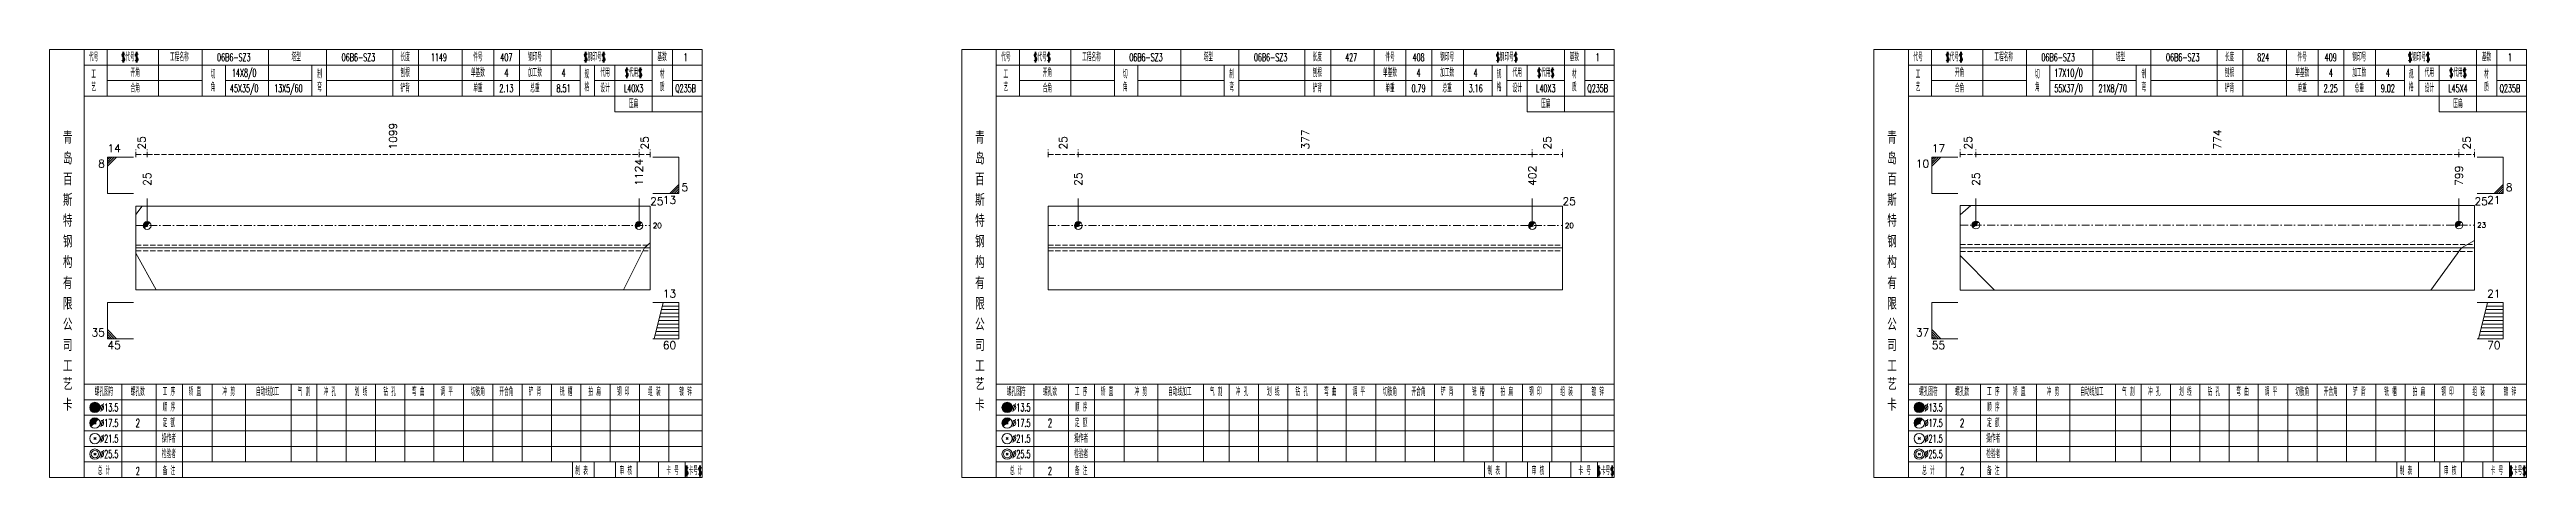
# Model space of a CAD drawing. Extents: x -533 to 8774, y 0 to 7979.
# Drawn here: x 4217 to 5171, y 5464 to 5629 of the extents above; entities that cross this region are included whole.
import ezdxf
from ezdxf.enums import TextEntityAlignment as Align

# ---------------------------------------------------------------- set-up
doc = ezdxf.new("R2010")
doc.units = 0
doc.header["$MEASUREMENT"] = 0
doc.linetypes.add('一点画线', pattern=[5.2, 3, -1, 0.2, -1])
doc.linetypes.add('虚线', pattern=[2.75, 2, -0.75])
doc.layers.get('0').update_dxf_attribs({"linetype": 'CONTINUOUS', "lineweight": 25})
for name, color, linetype, lineweight in [('1', 7, 'CONTINUOUS', 25), ('4', 7, 'CONTINUOUS', 25), ('5', 7, 'CONTINUOUS', 25)]:
    doc.layers.add(name, color=color, linetype=linetype, lineweight=lineweight)
doc.styles.get("Standard").update_dxf_attribs({"font": 'simplex.shx', "width": 0.7, "height": 3, "bigfont": 'gbhzfs.shx'})

# ---------------------------------------------------------------- blocks, each defined once
blk = doc.blocks.new('孔17.5')
at = {"layer": '5', "color": 7, "linetype": 'Continuous', "lineweight": 0}
for p, q in [((-0.2, -0.2), (0.2, 0.2)), ((-0.2, 0.2), (0.2, -0.2))]:
    blk.add_line(p, q, dxfattribs=at)
at = {"layer": '5', "color": 7, "linetype": 'Continuous', "lineweight": 13}
blk.add_circle((0, 0), 1, dxfattribs=at)
for radius in [0.9, 0.8, 0.7, 0.6, 0.5, 0.4, 0.3, 0.2, 0.1]:
    blk.add_arc((0, 0), radius, 45, 225, dxfattribs=at)

msp = doc.modelspace()

# ---------------------------------------------------------------- linework, layer by layer
at = {"color": 7, "linetype": 'Continuous', "lineweight": 13}
for p, q in [((4239.1, 5587.51), (4249.1, 5587.51)), ((4239.1, 5573.51), (4239.1, 5587.51)), ((4239.98, 5587.51), (4239.1, 5586.63)), ((4240.85, 5587.51), (4239.1, 5585.76)), ((4241.73, 5587.51), (4239.1, 5584.88)), ((4242.6, 5587.51), (4239.1, 5584.01)), ((4459.2, 5587.51), (4449.2, 5587.51)), ((4459.2, 5573.51), (4459.2, 5587.51)), ((4941.9, 5587.51), (4951.9, 5587.51)), ((4941.9, 5573.51), (4941.9, 5587.51)), ((4942.78, 5587.51), (4941.9, 5586.63)), ((4943.65, 5587.51), (4941.9, 5585.76)), ((4944.53, 5587.51), (4941.9, 5584.88)), ((4945.4, 5587.51), (4941.9, 5584.01)), ((5162, 5587.51), (5152, 5587.51)), ((5162, 5573.51), (5162, 5587.51)), ((4239.1, 5573.51), (4249.1, 5573.51)), ((4459.2, 5573.51), (4449.2, 5573.51)), ((4455.7, 5573.51), (4459.2, 5577.01)), ((4456.57, 5573.51), (4459.2, 5576.13)), ((4457.45, 5573.51), (4459.2, 5575.26)), ((4458.32, 5573.51), (4459.2, 5574.38)), ((4941.9, 5573.51), (4951.9, 5573.51)), ((5162, 5573.51), (5152, 5573.51)), ((5158.5, 5573.51), (5162, 5577.01)), ((5159.38, 5573.51), (5162, 5576.13)), ((5160.25, 5573.51), (5162, 5575.26)), ((5161.12, 5573.51), (5162, 5574.38)), ((4250.1, 5565.41), (4252.51, 5568.63)), ((4254.41, 5561.13), (4254.41, 5571.51)), ((4443.89, 5561.13), (4443.89, 5571.51)), ((4613.1, 5561.13), (4613.1, 5571.51)), ((4788, 5561.13), (4788, 5571.51)), ((4952.9, 5565.21), (4956.99, 5568.84)), ((4958.91, 5561.34), (4958.91, 5571.51)), ((5144.99, 5561.34), (5144.99, 5571.51)), ((4448.2, 5554.52), (4445.96, 5552.51)), ((5151, 5555.41), (5145.95, 5552.51)), ((4250.1, 5550.49), (4257.86, 5536.38)), ((4445.96, 5552.51), (4437.86, 5536.38)), ((4952.9, 5549.6), (4966.12, 5536.17)), ((5145.95, 5552.51), (5134.17, 5536.17)), ((4239.1, 5531.51), (4249.1, 5531.51)), ((4239.1, 5531.51), (4239.1, 5517.51)), ((4459.2, 5531.51), (4449.2, 5531.51)), ((4453.2, 5531.51), (4449.7, 5517.51)), ((4459.2, 5525.91), (4451.8, 5525.91)), ((4459.2, 5527.31), (4452.15, 5527.31)), ((4459.2, 5528.71), (4452.5, 5528.71)), ((4459.2, 5530.11), (4452.85, 5530.11)), ((4459.2, 5531.51), (4459.2, 5517.51)), ((4941.9, 5531.51), (4951.9, 5531.51)), ((4941.9, 5531.51), (4941.9, 5517.51)), ((5162, 5531.51), (5152, 5531.51)), ((5156, 5531.51), (5152.5, 5517.51)), ((5162, 5525.91), (5154.6, 5525.91)), ((5162, 5527.31), (5154.95, 5527.31)), ((5162, 5528.71), (5155.3, 5528.71)), ((5162, 5530.11), (5155.65, 5530.11)), ((5162, 5531.51), (5162, 5517.51)), ((4242.6, 5517.51), (4239.1, 5521.01)), ((4241.73, 5517.51), (4239.1, 5520.13)), ((4240.85, 5517.51), (4239.1, 5519.26)), ((4239.98, 5517.51), (4239.1, 5518.38)), ((4239.1, 5517.51), (4249.1, 5517.51)), ((4459.2, 5517.51), (4449.2, 5517.51)), ((4459.2, 5518.91), (4450.05, 5518.91)), ((4459.2, 5520.31), (4450.4, 5520.31)), ((4459.2, 5521.71), (4450.75, 5521.71)), ((4459.2, 5523.11), (4451.1, 5523.11)), ((4459.2, 5524.51), (4451.45, 5524.51)), ((4945.4, 5517.51), (4941.9, 5521.01)), ((4944.53, 5517.51), (4941.9, 5520.13)), ((4943.65, 5517.51), (4941.9, 5519.26)), ((4942.78, 5517.51), (4941.9, 5518.38)), ((4941.9, 5517.51), (4951.9, 5517.51)), ((5162, 5517.51), (5152, 5517.51)), ((5162, 5518.91), (5152.85, 5518.91)), ((5162, 5520.31), (5153.2, 5520.31)), ((5162, 5521.71), (5153.55, 5521.71)), ((5162, 5523.11), (5153.9, 5523.11)), ((5162, 5524.51), (5154.25, 5524.51))]:
    msp.add_line(p, q, dxfattribs=at)
at = {"color": 8, "linetype": '虚线', "lineweight": 9}
for p, q in [((4250.1, 5587.51), (4250.1, 5590.51)), ((4250.1, 5588.51), (4254.41, 5588.51)), ((4254.41, 5587.51), (4254.41, 5590.51)), ((4254.41, 5587.51), (4254.41, 5590.51)), ((4254.41, 5588.51), (4443.89, 5588.51)), ((4443.89, 5587.51), (4443.89, 5590.51)), ((4443.89, 5587.51), (4443.89, 5590.51)), ((4443.89, 5588.51), (4448.2, 5588.51)), ((4448.2, 5587.51), (4448.2, 5590.51)), ((4601.5, 5587.51), (4601.5, 5590.51)), ((4601.5, 5588.51), (4613.1, 5588.51)), ((4613.1, 5587.51), (4613.1, 5590.51)), ((4613.1, 5587.51), (4613.1, 5590.51)), ((4613.1, 5588.51), (4788, 5588.51)), ((4788, 5587.51), (4788, 5590.51)), ((4788, 5587.51), (4788, 5590.51)), ((4788, 5588.51), (4799.6, 5588.51)), ((4799.6, 5587.51), (4799.6, 5590.51)), ((4952.9, 5587.51), (4952.9, 5590.51)), ((4952.9, 5588.51), (4958.91, 5588.51)), ((4958.91, 5587.51), (4958.91, 5590.51)), ((4958.91, 5587.51), (4958.91, 5590.51)), ((4958.91, 5588.51), (5144.99, 5588.51)), ((5144.99, 5587.51), (5144.99, 5590.51)), ((5144.99, 5587.51), (5144.99, 5590.51)), ((5144.99, 5588.51), (5151, 5588.51)), ((5151, 5587.51), (5151, 5590.51))]:
    msp.add_line(p, q, dxfattribs=at)
at = {"color": 7, "linetype": 'Continuous', "lineweight": 18}
for p, q in [((4250.1, 5568.63), (4250.1, 5536.38)), ((4250.1, 5568.63), (4448.2, 5568.63)), ((4448.2, 5568.63), (4448.2, 5536.38)), ((4601.5, 5568.63), (4601.5, 5536.38)), ((4601.5, 5568.63), (4799.6, 5568.63)), ((4799.6, 5568.63), (4799.6, 5536.38)), ((4952.9, 5568.84), (4952.9, 5536.17)), ((4952.9, 5568.84), (5151, 5568.84)), ((5151, 5568.84), (5151, 5536.17)), ((4250.1, 5552.51), (4448.2, 5552.51)), ((4601.5, 5552.51), (4799.6, 5552.51)), ((4952.9, 5552.51), (5151, 5552.51))]:
    msp.add_line(p, q, dxfattribs=at)
at = {"color": 3, "linetype": '一点画线', "lineweight": 13}
for p, q in [((4250.1, 5561.13), (4448.2, 5561.13)), ((4601.5, 5561.13), (4799.6, 5561.13)), ((4952.9, 5561.34), (5151, 5561.34))]:
    msp.add_line(p, q, dxfattribs=at)
at = {"color": 1, "linetype": '虚线', "lineweight": 18}
for p, q in [((4250.1, 5553.63), (4448.2, 5553.63)), ((4601.5, 5553.63), (4799.6, 5553.63)), ((4952.9, 5553.84), (5151, 5553.84)), ((4250.1, 5551.38), (4448.2, 5551.38)), ((4601.5, 5551.38), (4799.6, 5551.38)), ((4952.9, 5551.17), (5151, 5551.17))]:
    msp.add_line(p, q, dxfattribs=at)
at = {"layer": '1', "color": 7, "linetype": 'Continuous', "lineweight": 18}
for p, q in [((4250.1, 5536.38), (4448.2, 5536.38)), ((4601.5, 5536.38), (4799.6, 5536.38)), ((4952.9, 5536.17), (5151, 5536.17))]:
    msp.add_line(p, q, dxfattribs=at)
at = {"layer": '4', "color": 1, "linetype": 'Continuous', "lineweight": 18}
for p, q in [((4230.1, 5464.01), (4230.1, 5629.01)), ((4230.1, 5623.01), (4468.2, 5623.01)), ((4239, 5611.01), (4239, 5629.01)), ((4258.8, 5611.01), (4258.8, 5629.01)), ((4275.6, 5611.01), (4275.6, 5629.01)), ((4284.6, 5611.01), (4284.6, 5623.01)), ((4301.2, 5611.01), (4301.2, 5629.01)), ((4317.9, 5611.01), (4317.9, 5623.01)), ((4323.5, 5611.01), (4323.5, 5629.01)), ((4349, 5611.01), (4349, 5629.01)), ((4359, 5611.01), (4359, 5629.01)), ((4375.7, 5611.01), (4375.7, 5629.01)), ((4387.9, 5611.01), (4387.9, 5629.01)), ((4397.9, 5611.01), (4397.9, 5629.01)), ((4410.1, 5611.01), (4410.1, 5629.01)), ((4421.2, 5611.01), (4421.2, 5623.01)), ((4426.8, 5611.01), (4426.8, 5623.01)), ((4434.6, 5605.01), (4434.6, 5623.01)), ((4449, 5605.01), (4449, 5629.01)), ((4456.8, 5611.01), (4456.8, 5629.01)), ((4581.5, 5464.01), (4581.5, 5629.01)), ((4581.5, 5623.01), (4819.6, 5623.01)), ((4590.4, 5611.01), (4590.4, 5629.01)), ((4610.2, 5611.01), (4610.2, 5629.01)), ((4627, 5611.01), (4627, 5629.01)), ((4636, 5611.01), (4636, 5623.01)), ((4652.6, 5611.01), (4652.6, 5629.01)), ((4669.3, 5611.01), (4669.3, 5623.01)), ((4674.9, 5611.01), (4674.9, 5629.01)), ((4700.4, 5611.01), (4700.4, 5629.01)), ((4710.4, 5611.01), (4710.4, 5629.01)), ((4727.1, 5611.01), (4727.1, 5629.01)), ((4739.3, 5611.01), (4739.3, 5629.01)), ((4749.3, 5611.01), (4749.3, 5629.01)), ((4761.5, 5611.01), (4761.5, 5629.01)), ((4772.6, 5611.01), (4772.6, 5623.01)), ((4778.2, 5611.01), (4778.2, 5623.01)), ((4786, 5605.01), (4786, 5623.01)), ((4800.4, 5605.01), (4800.4, 5629.01)), ((4808.2, 5611.01), (4808.2, 5629.01)), ((4932.9, 5464.01), (4932.9, 5629.01)), ((4932.9, 5623.01), (5171, 5623.01)), ((4941.8, 5611.01), (4941.8, 5629.01)), ((4961.6, 5611.01), (4961.6, 5629.01)), ((4978.4, 5611.01), (4978.4, 5629.01)), ((4987.4, 5611.01), (4987.4, 5623.01)), ((5004, 5611.01), (5004, 5629.01)), ((5020.7, 5611.01), (5020.7, 5623.01)), ((5026.3, 5611.01), (5026.3, 5629.01)), ((5051.8, 5611.01), (5051.8, 5629.01)), ((5061.8, 5611.01), (5061.8, 5629.01)), ((5078.5, 5611.01), (5078.5, 5629.01)), ((5090.7, 5611.01), (5090.7, 5629.01)), ((5100.7, 5611.01), (5100.7, 5629.01)), ((5112.9, 5611.01), (5112.9, 5629.01)), ((5124, 5611.01), (5124, 5623.01)), ((5129.6, 5611.01), (5129.6, 5623.01)), ((5137.4, 5605.01), (5137.4, 5623.01)), ((5151.8, 5605.01), (5151.8, 5629.01)), ((5159.6, 5611.01), (5159.6, 5629.01)), ((4230.1, 5611.01), (4468.2, 5611.01)), ((4239, 5617.01), (4275.6, 5617.01)), ((4284.6, 5617.01), (4317.9, 5617.01)), ((4323.5, 5617.01), (4421.2, 5617.01)), ((4426.8, 5617.01), (4449, 5617.01)), ((4456.8, 5617.01), (4468.2, 5617.01)), ((4581.5, 5611.01), (4819.6, 5611.01)), ((4590.4, 5617.01), (4627, 5617.01)), ((4636, 5617.01), (4669.3, 5617.01)), ((4674.9, 5617.01), (4772.6, 5617.01)), ((4778.2, 5617.01), (4800.4, 5617.01)), ((4808.2, 5617.01), (4819.6, 5617.01)), ((4932.9, 5611.01), (5171, 5611.01)), ((4941.8, 5617.01), (4978.4, 5617.01)), ((4987.4, 5617.01), (5020.7, 5617.01)), ((5026.3, 5617.01), (5124, 5617.01)), ((5129.6, 5617.01), (5151.8, 5617.01)), ((5159.6, 5617.01), (5171, 5617.01)), ((4434.6, 5605.01), (4468.2, 5605.01)), ((4786, 5605.01), (4819.6, 5605.01)), ((5137.4, 5605.01), (5171, 5605.01)), ((4230.1, 5500.01), (4468.2, 5500.01)), ((4244.6, 5464.01), (4244.6, 5500.01)), ((4257.9, 5464.01), (4257.9, 5500.01)), ((4268, 5464.01), (4268, 5500.01)), ((4279.4, 5470.01), (4279.4, 5500.01)), ((4292.3, 5470.01), (4292.3, 5500.01)), ((4309.9, 5470.01), (4309.9, 5500.01)), ((4319.8, 5470.01), (4319.8, 5500.01)), ((4331.1, 5470.01), (4331.1, 5500.01)), ((4342.4, 5470.01), (4342.4, 5500.01)), ((4353.7, 5470.01), (4353.7, 5500.01)), ((4364.9, 5470.01), (4364.9, 5500.01)), ((4376.3, 5470.01), (4376.3, 5500.01)), ((4387.6, 5470.01), (4387.6, 5500.01)), ((4398.9, 5470.01), (4398.9, 5500.01)), ((4410.2, 5470.01), (4410.2, 5500.01)), ((4421.5, 5470.01), (4421.5, 5500.01)), ((4432.8, 5470.01), (4432.8, 5500.01)), ((4444.1, 5470.01), (4444.1, 5500.01)), ((4455.4, 5470.01), (4455.4, 5500.01)), ((4581.5, 5500.01), (4819.6, 5500.01)), ((4596, 5464.01), (4596, 5500.01)), ((4609.3, 5464.01), (4609.3, 5500.01)), ((4619.4, 5464.01), (4619.4, 5500.01)), ((4630.8, 5470.01), (4630.8, 5500.01)), ((4643.7, 5470.01), (4643.7, 5500.01)), ((4661.3, 5470.01), (4661.3, 5500.01)), ((4671.2, 5470.01), (4671.2, 5500.01)), ((4682.5, 5470.01), (4682.5, 5500.01)), ((4693.8, 5470.01), (4693.8, 5500.01)), ((4705.1, 5470.01), (4705.1, 5500.01)), ((4716.3, 5470.01), (4716.3, 5500.01)), ((4727.7, 5470.01), (4727.7, 5500.01)), ((4739, 5470.01), (4739, 5500.01)), ((4750.3, 5470.01), (4750.3, 5500.01)), ((4761.6, 5470.01), (4761.6, 5500.01)), ((4772.9, 5470.01), (4772.9, 5500.01)), ((4784.2, 5470.01), (4784.2, 5500.01)), ((4795.5, 5470.01), (4795.5, 5500.01)), ((4806.8, 5470.01), (4806.8, 5500.01)), ((4932.9, 5500.01), (5171, 5500.01)), ((4947.4, 5464.01), (4947.4, 5500.01)), ((4960.7, 5464.01), (4960.7, 5500.01)), ((4970.8, 5464.01), (4970.8, 5500.01)), ((4982.2, 5470.01), (4982.2, 5500.01)), ((4995.1, 5470.01), (4995.1, 5500.01)), ((5012.7, 5470.01), (5012.7, 5500.01)), ((5022.6, 5470.01), (5022.6, 5500.01)), ((5033.9, 5470.01), (5033.9, 5500.01)), ((5045.2, 5470.01), (5045.2, 5500.01)), ((5056.5, 5470.01), (5056.5, 5500.01)), ((5067.7, 5470.01), (5067.7, 5500.01)), ((5079.1, 5470.01), (5079.1, 5500.01)), ((5090.4, 5470.01), (5090.4, 5500.01)), ((5101.7, 5470.01), (5101.7, 5500.01)), ((5113, 5470.01), (5113, 5500.01)), ((5124.3, 5470.01), (5124.3, 5500.01)), ((5135.6, 5470.01), (5135.6, 5500.01)), ((5146.9, 5470.01), (5146.9, 5500.01)), ((5158.2, 5470.01), (5158.2, 5500.01)), ((4230.1, 5494.01), (4468.2, 5494.01)), ((4230.1, 5488.01), (4468.2, 5488.01)), ((4581.5, 5494.01), (4819.6, 5494.01)), ((4581.5, 5488.01), (4819.6, 5488.01)), ((4932.9, 5494.01), (5171, 5494.01)), ((4932.9, 5488.01), (5171, 5488.01)), ((4230.1, 5482.01), (4468.2, 5482.01)), ((4581.5, 5482.01), (4819.6, 5482.01)), ((4932.9, 5482.01), (5171, 5482.01)), ((4230.1, 5476.01), (4468.2, 5476.01)), ((4230.1, 5470.01), (4468.2, 5470.01)), ((4418.2, 5464.01), (4418.2, 5470.01)), ((4426.6, 5464.01), (4426.6, 5470.01)), ((4434.8, 5464.01), (4434.8, 5470.01)), ((4443.2, 5464.01), (4443.2, 5470.01)), ((4451.4, 5464.01), (4451.4, 5470.01)), ((4461.7, 5464.01), (4461.7, 5470.01)), ((4581.5, 5476.01), (4819.6, 5476.01)), ((4581.5, 5470.01), (4819.6, 5470.01)), ((4769.6, 5464.01), (4769.6, 5470.01)), ((4778, 5464.01), (4778, 5470.01)), ((4786.2, 5464.01), (4786.2, 5470.01)), ((4794.6, 5464.01), (4794.6, 5470.01)), ((4802.8, 5464.01), (4802.8, 5470.01)), ((4813.1, 5464.01), (4813.1, 5470.01)), ((4932.9, 5476.01), (5171, 5476.01)), ((4932.9, 5470.01), (5171, 5470.01)), ((5121, 5464.01), (5121, 5470.01)), ((5129.4, 5464.01), (5129.4, 5470.01)), ((5137.6, 5464.01), (5137.6, 5470.01)), ((5146, 5464.01), (5146, 5470.01)), ((5154.2, 5464.01), (5154.2, 5470.01)), ((5164.5, 5464.01), (5164.5, 5470.01))]:
    msp.add_line(p, q, dxfattribs=at)
at = {"layer": '4', "color": 7, "linetype": 'Continuous', "lineweight": 13}
for p, q in [((4234.1, 5490.81), (4234.5, 5491.21)), ((4234.5, 5490.81), (4234.1, 5491.21)), ((4585.5, 5490.81), (4585.9, 5491.21)), ((4585.9, 5490.81), (4585.5, 5491.21)), ((4936.9, 5490.81), (4937.3, 5491.21)), ((4937.3, 5490.81), (4936.9, 5491.21)), ((4233.9, 5478.61), (4234.7, 5479.41)), ((4234.7, 5478.61), (4233.9, 5479.41)), ((4585.3, 5478.61), (4586.1, 5479.41)), ((4586.1, 5478.61), (4585.3, 5479.41)), ((4936.7, 5478.61), (4937.5, 5479.41)), ((4937.5, 5478.61), (4936.7, 5479.41)), ((4233.9, 5472.61), (4234.7, 5473.41)), ((4234.7, 5472.61), (4233.9, 5473.41)), ((4585.3, 5472.61), (4586.1, 5473.41)), ((4586.1, 5472.61), (4585.3, 5473.41)), ((4936.7, 5472.61), (4937.5, 5473.41)), ((4937.5, 5472.61), (4936.7, 5473.41))]:
    msp.add_line(p, q, dxfattribs=at)
at = {"layer": '4', "color": 7, "linetype": 'Continuous', "lineweight": 0}
for p, q in [((4233.9, 5484.61), (4234.7, 5485.41)), ((4233.9, 5485.41), (4234.7, 5484.61)), ((4585.3, 5484.61), (4586.1, 5485.41)), ((4585.3, 5485.41), (4586.1, 5484.61)), ((4936.7, 5484.61), (4937.5, 5485.41)), ((4936.7, 5485.41), (4937.5, 5484.61))]:
    msp.add_line(p, q, dxfattribs=at)
at = {"layer": '4', "color": 1, "linetype": 'Continuous', "lineweight": 18}
for points in [[(4216.8, 5629.01), (4216.8, 5464.01), (4468.2, 5464.01), (4468.2, 5629.01)], [(4568.2, 5629.01), (4568.2, 5464.01), (4819.6, 5464.01), (4819.6, 5629.01)], [(4919.6, 5629.01), (4919.6, 5464.01), (5171, 5464.01), (5171, 5629.01)]]:
    msp.add_lwpolyline(points, close=True, dxfattribs=at)
at = {"layer": '4', "color": 7, "linetype": 'Continuous', "lineweight": 13}
for centre, radius in [((4234.3, 5491.01), 2), ((4234.3, 5485.01), 2), ((4234.3, 5491.01), 1.8), ((4234.3, 5491.01), 1.6), ((4234.3, 5491.01), 1.4), ((4234.3, 5491.01), 1.2), ((4234.3, 5491.01), 1), ((4234.3, 5491.01), 0.8), ((4234.3, 5491.01), 0.6), ((4234.3, 5491.01), 0.4), ((4234.3, 5491.01), 0.2), ((4585.7, 5491.01), 2), ((4585.7, 5485.01), 2), ((4585.7, 5491.01), 1.8), ((4585.7, 5491.01), 1.6), ((4585.7, 5491.01), 1.4), ((4585.7, 5491.01), 1.2), ((4585.7, 5491.01), 1), ((4585.7, 5491.01), 0.8), ((4585.7, 5491.01), 0.6), ((4585.7, 5491.01), 0.4), ((4585.7, 5491.01), 0.2), ((4937.1, 5491.01), 2), ((4937.1, 5485.01), 2), ((4937.1, 5491.01), 1.8), ((4937.1, 5491.01), 1.6), ((4937.1, 5491.01), 1.4), ((4937.1, 5491.01), 1.2), ((4937.1, 5491.01), 1), ((4937.1, 5491.01), 0.8), ((4937.1, 5491.01), 0.6), ((4937.1, 5491.01), 0.4), ((4937.1, 5491.01), 0.2), ((4234.3, 5479.01), 2), ((4585.7, 5479.01), 2), ((4937.1, 5479.01), 2), ((4234.3, 5473.01), 2), ((4234.3, 5473.01), 1.4), ((4585.7, 5473.01), 2), ((4585.7, 5473.01), 1.4), ((4937.1, 5473.01), 2), ((4937.1, 5473.01), 1.4)]:
    msp.add_circle(centre, radius, dxfattribs=at)
for centre, radius in [((4234.3, 5485.01), 1.8), ((4585.7, 5485.01), 1.8), ((4937.1, 5485.01), 1.8), ((4234.3, 5485.01), 1.6), ((4234.3, 5485.01), 1.4), ((4234.3, 5485.01), 1.2), ((4234.3, 5485.01), 1), ((4234.3, 5485.01), 0.8), ((4234.3, 5485.01), 0.6), ((4234.3, 5485.01), 0.4), ((4234.3, 5485.01), 0.2), ((4585.7, 5485.01), 1.6), ((4585.7, 5485.01), 1.4), ((4585.7, 5485.01), 1.2), ((4585.7, 5485.01), 1), ((4585.7, 5485.01), 0.8), ((4585.7, 5485.01), 0.6), ((4585.7, 5485.01), 0.4), ((4585.7, 5485.01), 0.2), ((4937.1, 5485.01), 1.6), ((4937.1, 5485.01), 1.4), ((4937.1, 5485.01), 1.2), ((4937.1, 5485.01), 1), ((4937.1, 5485.01), 0.8), ((4937.1, 5485.01), 0.6), ((4937.1, 5485.01), 0.4), ((4937.1, 5485.01), 0.2)]:
    msp.add_arc(centre, radius, 45, 225, dxfattribs=at)

# ---------------------------------------------------------------- block references
at = {"color": 7, "linetype": 'Continuous', "lineweight": 13, "xscale": 1.5, "yscale": 1.5, "zscale": 1.5}
for p in [(4254.41, 5561.13), (4443.89, 5561.13), (4613.1, 5561.13), (4788, 5561.13), (4958.91, 5561.34), (5144.99, 5561.34)]:
    msp.add_blockref('孔17.5', p, dxfattribs=at)

# ---------------------------------------------------------------- texts
at = {"color": 7, "linetype": 'Continuous', "lineweight": 13}
for s, p in [('14', (4239.1, 5588.51)), ('17', (4941.9, 5588.51)), ('5', (4460.2, 5573.51)), ('8', (5163, 5573.51))]:
    msp.add_text(s, height=3, dxfattribs=at).set_placement(p, align=Align.BOTTOM_LEFT)
at = {"color": 8, "linetype": 'Continuous', "lineweight": 9}
for s, p in [('25', (4252.26, 5590.51)), ('1099', (4349.15, 5590.51)), ('25', (4446.04, 5590.51)), ('25', (4607.3, 5590.51)), ('377', (4700.55, 5590.51)), ('25', (4793.8, 5590.51)), ('25', (4955.91, 5590.51)), ('774', (5051.95, 5590.51)), ('25', (5147.99, 5590.51))]:
    msp.add_text(s, height=3, rotation=90, dxfattribs=at).set_placement(p, align=Align.MIDDLE_LEFT)
at = {"color": 7, "linetype": 'Continuous', "lineweight": 13}
for s, p in [('8', (4238.1, 5586.51)), ('10', (4940.9, 5586.51)), ('13', (4458.2, 5572.51)), ('21', (5161, 5572.51)), ('60', (4458.2, 5516.51)), ('70', (5161, 5516.51))]:
    msp.add_text(s, height=3, dxfattribs=at).set_placement(p, align=Align.TOP_RIGHT)
for s, p in [('1124', (4443.89, 5576.51)), ('402', (4788, 5576.51)), ('799', (5144.99, 5576.51)), ('25', (4254.41, 5576.51)), ('25', (4613.1, 5576.51)), ('25', (4958.91, 5576.51))]:
    msp.add_text(s, height=3, rotation=90, dxfattribs=at).set_placement(p, align=Align.MIDDLE_LEFT)
for s, height, p in [('25', 3, (4448.2, 5570.51)), ('25', 3, (4799.6, 5570.51)), ('25', 3, (5151, 5570.51)), ('20', 2, (4449.2, 5561.13)), ('20', 2, (4800.6, 5561.13)), ('23', 2, (5152, 5561.34))]:
    msp.add_text(s, height=height, dxfattribs=at).set_placement(p, align=Align.MIDDLE_LEFT)
for s, p in [('13', (4458.2, 5532.51)), ('21', (5161, 5532.51)), ('35', (4238.1, 5517.51)), ('37', (4940.9, 5517.51))]:
    msp.add_text(s, height=3, dxfattribs=at).set_placement(p, align=Align.BOTTOM_RIGHT)
for s, p in [('45', (4239.1, 5516.51)), ('55', (4941.9, 5516.51))]:
    msp.add_text(s, height=3, dxfattribs=at).set_placement(p, align=Align.TOP_LEFT)
at = {"layer": '4', "color": 1, "linetype": 'Continuous', "lineweight": 13}
for s, height, width, p in [('代号', 3, 0.6, (4233.8, 5626.01)), ('工', 3, 0.6, (4233.8, 5619.41)), ('$代号$', 3, 0.6, (4247.8, 5626.01)), ('开角', 3, 0.6, (4249.8, 5620.01)), ('工程名称', 3, 0.6, (4266.8, 5626.01)), ('切', 3, 0.6, (4279.8, 5619.41)), ('06B6-SZ3', 3, 0.6, (4287.8, 5626.01)), ('14X8/0', 3, 0.6, (4291.8, 5620.01)), ('塔型', 3, 0.6, (4311.8, 5626.01)), ('制', 3, 0.6, (4320.8, 5619.41)), ('06B6-SZ3', 3, 0.6, (4335.8, 5626.01)), ('刨根', 3, 0.6, (4353.8, 5620.01)), ('长度', 3, 0.6, (4353.8, 5626.01)), ('1149', 3, 0.6, (4366.8, 5626.01)), ('单基数', 3, 0.6, (4381.8, 5620.01)), ('件号', 3, 0.6, (4381.8, 5626.01)), ('407', 3, 0.6, (4392.8, 5626.01)), ('4', 3, 0.6, (4392.8, 5620.01)), ('加工数', 3, 0.6, (4403.8, 5620.01)), ('钢印号', 3, 0.6, (4403.8, 5626.01)), ('4', 3, 0.6, (4414.8, 5620.01)), ('规', 3, 0.6, (4423.8, 5619.41)), ('$钢印号$', 3, 0.6, (4426.8, 5626.01)), ('代用', 3, 0.6, (4430.8, 5620.01)), ('$代用$', 3, 0.6, (4441.8, 5620.01)), ('基数', 3, 0.6, (4452.8, 5626.01)), ('材', 3, 0.6, (4452.8, 5619.41)), ('1', 3, 0.6, (4461.8, 5626.01)), ('代号', 3, 0.6, (4585.2, 5626.01)), ('工', 3, 0.6, (4585.2, 5619.41)), ('$代号$', 3, 0.6, (4599.2, 5626.01)), ('开角', 3, 0.6, (4601.2, 5620.01)), ('工程名称', 3, 0.6, (4618.2, 5626.01)), ('切', 3, 0.6, (4631.2, 5619.41)), ('06B6-SZ3', 3, 0.6, (4639.2, 5626.01)), ('塔型', 3, 0.6, (4663.2, 5626.01)), ('制', 3, 0.6, (4672.2, 5619.41)), ('06B6-SZ3', 3, 0.6, (4687.2, 5626.01)), ('刨根', 3, 0.6, (4705.2, 5620.01)), ('长度', 3, 0.6, (4705.2, 5626.01)), ('427', 3, 0.6, (4718.2, 5626.01)), ('单基数', 3, 0.6, (4733.2, 5620.01)), ('件号', 3, 0.6, (4733.2, 5626.01)), ('408', 3, 0.6, (4744.2, 5626.01)), ('4', 3, 0.6, (4744.2, 5620.01)), ('加工数', 3, 0.6, (4755.2, 5620.01)), ('钢印号', 3, 0.6, (4755.2, 5626.01)), ('4', 3, 0.6, (4766.2, 5620.01)), ('规', 3, 0.6, (4775.2, 5619.41)), ('$钢印号$', 3, 0.6, (4778.2, 5626.01)), ('代用', 3, 0.6, (4782.2, 5620.01)), ('$代用$', 3, 0.6, (4793.2, 5620.01)), ('基数', 3, 0.6, (4804.2, 5626.01)), ('材', 3, 0.6, (4804.2, 5619.41)), ('1', 3, 0.6, (4813.2, 5626.01)), ('代号', 3, 0.6, (4936.6, 5626.01)), ('工', 3, 0.6, (4936.6, 5619.41)), ('$代号$', 3, 0.6, (4950.6, 5626.01)), ('开角', 3, 0.6, (4952.6, 5620.01)), ('工程名称', 3, 0.6, (4969.6, 5626.01)), ('切', 3, 0.6, (4982.6, 5619.41)), ('06B6-SZ3', 3, 0.6, (4990.6, 5626.01)), ('17X10/0', 3, 0.6, (4994.6, 5620.01)), ('塔型', 3, 0.6, (5014.6, 5626.01)), ('制', 3, 0.6, (5023.6, 5619.41)), ('06B6-SZ3', 3, 0.6, (5038.6, 5626.01)), ('刨根', 3, 0.6, (5056.6, 5620.01)), ('长度', 3, 0.6, (5056.6, 5626.01)), ('824', 3, 0.6, (5069.6, 5626.01)), ('单基数', 3, 0.6, (5084.6, 5620.01)), ('件号', 3, 0.6, (5084.6, 5626.01)), ('409', 3, 0.6, (5095.6, 5626.01)), ('4', 3, 0.6, (5095.6, 5620.01)), ('加工数', 3, 0.6, (5106.6, 5620.01)), ('钢印号', 3, 0.6, (5106.6, 5626.01)), ('4', 3, 0.6, (5117.6, 5620.01)), ('规', 3, 0.6, (5126.6, 5619.41)), ('$钢印号$', 3, 0.6, (5129.6, 5626.01)), ('代用', 3, 0.6, (5133.6, 5620.01)), ('$代用$', 3, 0.6, (5144.6, 5620.01)), ('基数', 3, 0.6, (5155.6, 5626.01)), ('材', 3, 0.6, (5155.6, 5619.41)), ('1', 3, 0.6, (5164.6, 5626.01)), ('艺', 3, 0.6, (4233.8, 5614.41)), ('合角', 3, 0.6, (4249.8, 5614.01)), ('角', 3, 0.6, (4279.8, 5614.41)), ('45X35/0', 3, 0.6, (4291.8, 5614.01)), ('13X5/60', 3, 0.6, (4308.8, 5614.01)), ('弯', 3, 0.6, (4320.8, 5614.41)), ('铲背', 3, 0.6, (4353.8, 5614.01)), ('单重', 3, 0.6, (4381.8, 5614.01)), ('2.13', 3, 0.6, (4392.8, 5614.01)), ('总重', 3, 0.6, (4403.8, 5614.01)), ('8.51', 3, 0.6, (4414.8, 5614.01)), ('格', 3, 0.6, (4423.8, 5614.41)), ('设计', 3, 0.6, (4430.8, 5614.01)), ('L40X3', 3, 0.6, (4441.8, 5614.01)), ('质', 3, 0.6, (4452.8, 5614.41)), ('Q235B', 3, 0.6, (4461.8, 5614.01)), ('艺', 3, 0.6, (4585.2, 5614.41)), ('合角', 3, 0.6, (4601.2, 5614.01)), ('角', 3, 0.6, (4631.2, 5614.41)), ('弯', 3, 0.6, (4672.2, 5614.41)), ('铲背', 3, 0.6, (4705.2, 5614.01)), ('单重', 3, 0.6, (4733.2, 5614.01)), ('0.79', 3, 0.6, (4744.2, 5614.01)), ('总重', 3, 0.6, (4755.2, 5614.01)), ('3.16', 3, 0.6, (4766.2, 5614.01)), ('格', 3, 0.6, (4775.2, 5614.41)), ('设计', 3, 0.6, (4782.2, 5614.01)), ('L40X3', 3, 0.6, (4793.2, 5614.01)), ('质', 3, 0.6, (4804.2, 5614.41)), ('Q235B', 3, 0.6, (4813.2, 5614.01)), ('艺', 3, 0.6, (4936.6, 5614.41)), ('合角', 3, 0.6, (4952.6, 5614.01)), ('角', 3, 0.6, (4982.6, 5614.41)), ('55X37/0', 3, 0.6, (4994.6, 5614.01)), ('21X8/70', 3, 0.6, (5011.6, 5614.01)), ('弯', 3, 0.6, (5023.6, 5614.41)), ('铲背', 3, 0.6, (5056.6, 5614.01)), ('单重', 3, 0.6, (5084.6, 5614.01)), ('2.25', 3, 0.6, (5095.6, 5614.01)), ('总重', 3, 0.6, (5106.6, 5614.01)), ('9.02', 3, 0.6, (5117.6, 5614.01)), ('格', 3, 0.6, (5126.6, 5614.41)), ('设计', 3, 0.6, (5133.6, 5614.01)), ('L45X4', 3, 0.6, (5144.6, 5614.01)), ('质', 3, 0.6, (5155.6, 5614.41)), ('Q235B', 3, 0.6, (5164.6, 5614.01)), ('压扁', 3, 0.6, (4441.8, 5608.01)), ('压扁', 3, 0.6, (4793.2, 5608.01)), ('压扁', 3, 0.6, (5144.6, 5608.01)), ('青', 4.6, 0.8, (4223.8, 5595.01)), ('青', 4.6, 0.8, (4575.2, 5595.01)), ('青', 4.6, 0.8, (4926.6, 5595.01)), ('岛', 4.6, 0.8, (4223.8, 5587.01)), ('岛', 4.6, 0.8, (4575.2, 5587.01)), ('岛', 4.6, 0.8, (4926.6, 5587.01)), ('斯', 4.6, 0.8, (4223.8, 5571.01)), ('百', 4.6, 0.8, (4223.8, 5579.01)), ('斯', 4.6, 0.8, (4575.2, 5571.01)), ('百', 4.6, 0.8, (4575.2, 5579.01)), ('斯', 4.6, 0.8, (4926.6, 5571.01)), ('百', 4.6, 0.8, (4926.6, 5579.01)), ('特', 4.6, 0.8, (4223.8, 5563.01)), ('特', 4.6, 0.8, (4575.2, 5563.01)), ('特', 4.6, 0.8, (4926.6, 5563.01)), ('钢', 4.6, 0.8, (4223.8, 5555.01)), ('钢', 4.6, 0.8, (4575.2, 5555.01)), ('钢', 4.6, 0.8, (4926.6, 5555.01)), ('构', 4.6, 0.8, (4223.8, 5547.01)), ('构', 4.6, 0.8, (4575.2, 5547.01)), ('构', 4.6, 0.8, (4926.6, 5547.01)), ('有', 4.6, 0.8, (4223.8, 5539.01)), ('有', 4.6, 0.8, (4575.2, 5539.01)), ('有', 4.6, 0.8, (4926.6, 5539.01)), ('公', 4.6, 0.8, (4223.8, 5523.01)), ('限', 4.6, 0.8, (4223.8, 5531.01)), ('公', 4.6, 0.8, (4575.2, 5523.01)), ('限', 4.6, 0.8, (4575.2, 5531.01)), ('公', 4.6, 0.8, (4926.6, 5523.01)), ('限', 4.6, 0.8, (4926.6, 5531.01)), ('司', 4.6, 0.8, (4223.8, 5515.01)), ('司', 4.6, 0.8, (4575.2, 5515.01)), ('司', 4.6, 0.8, (4926.6, 5515.01)), ('工', 4.6, 0.8, (4223.8, 5507.01)), ('工', 4.6, 0.8, (4575.2, 5507.01)), ('工', 4.6, 0.8, (4926.6, 5507.01)), ('艺', 4.6, 0.8, (4223.8, 5500.01)), ('螺孔图符', 3, 0.6, (4237.8, 5497.01)), ('螺孔数', 3, 0.6, (4250.8, 5497.01)), ('工 序', 3, 0.6, (4262.8, 5497.01)), ('矫 直', 3, 0.6, (4272.8, 5497.01)), ('冲 剪', 3, 0.6, (4285.8, 5497.01)), ('自动线加工', 3, 0.6, (4300.8, 5497.01)), ('气 割', 3, 0.6, (4314.8, 5497.01)), ('冲 孔', 3, 0.6, (4324.8, 5497.01)), ('划 线', 3, 0.6, (4336.8, 5497.01)), ('钻 孔', 3, 0.6, (4347.8, 5497.01)), ('弯 曲', 3, 0.6, (4358.8, 5497.01)), ('调 平', 3, 0.6, (4369.8, 5497.01)), ('切肢角', 3, 0.6, (4381.8, 5497.01)), ('开合角', 3, 0.6, (4392.8, 5497.01)), ('铲 背', 3, 0.6, (4403.8, 5497.01)), ('铣 槽', 3, 0.6, (4415.8, 5497.01)), ('拍 扁', 3, 0.6, (4426.8, 5497.01)), ('钢 印', 3, 0.6, (4437.8, 5497.01)), ('组 装', 3, 0.6, (4449.8, 5497.01)), ('镀 锌', 3, 0.6, (4461.8, 5497.01)), ('艺', 4.6, 0.8, (4575.2, 5500.01)), ('螺孔图符', 3, 0.6, (4589.2, 5497.01)), ('螺孔数', 3, 0.6, (4602.2, 5497.01)), ('工 序', 3, 0.6, (4614.2, 5497.01)), ('矫 直', 3, 0.6, (4624.2, 5497.01)), ('冲 剪', 3, 0.6, (4637.2, 5497.01)), ('自动线加工', 3, 0.6, (4652.2, 5497.01)), ('气 割', 3, 0.6, (4666.2, 5497.01)), ('冲 孔', 3, 0.6, (4676.2, 5497.01)), ('划 线', 3, 0.6, (4688.2, 5497.01)), ('钻 孔', 3, 0.6, (4699.2, 5497.01)), ('弯 曲', 3, 0.6, (4710.2, 5497.01)), ('调 平', 3, 0.6, (4721.2, 5497.01)), ('切肢角', 3, 0.6, (4733.2, 5497.01)), ('开合角', 3, 0.6, (4744.2, 5497.01)), ('铲 背', 3, 0.6, (4755.2, 5497.01)), ('铣 槽', 3, 0.6, (4767.2, 5497.01)), ('拍 扁', 3, 0.6, (4778.2, 5497.01)), ('钢 印', 3, 0.6, (4789.2, 5497.01)), ('组 装', 3, 0.6, (4801.2, 5497.01)), ('镀 锌', 3, 0.6, (4813.2, 5497.01)), ('艺', 4.6, 0.8, (4926.6, 5500.01)), ('螺孔图符', 3, 0.6, (4940.6, 5497.01)), ('螺孔数', 3, 0.6, (4953.6, 5497.01)), ('工 序', 3, 0.6, (4965.6, 5497.01)), ('矫 直', 3, 0.6, (4975.6, 5497.01)), ('冲 剪', 3, 0.6, (4988.6, 5497.01)), ('自动线加工', 3, 0.6, (5003.6, 5497.01)), ('气 割', 3, 0.6, (5017.6, 5497.01)), ('冲 孔', 3, 0.6, (5027.6, 5497.01)), ('划 线', 3, 0.6, (5039.6, 5497.01)), ('钻 孔', 3, 0.6, (5050.6, 5497.01)), ('弯 曲', 3, 0.6, (5061.6, 5497.01)), ('调 平', 3, 0.6, (5072.6, 5497.01)), ('切肢角', 3, 0.6, (5084.6, 5497.01)), ('开合角', 3, 0.6, (5095.6, 5497.01)), ('铲 背', 3, 0.6, (5106.6, 5497.01)), ('铣 槽', 3, 0.6, (5118.6, 5497.01)), ('拍 扁', 3, 0.6, (5129.6, 5497.01)), ('钢 印', 3, 0.6, (5140.6, 5497.01)), ('组 装', 3, 0.6, (5152.6, 5497.01)), ('镀 锌', 3, 0.6, (5164.6, 5497.01)), ('卡', 4.6, 0.8, (4223.8, 5492.01)), ('%%C13.5', 3, 0.5, (4239.8, 5491.01)), ('顺 序', 3, 0.6, (4262.8, 5491.01)), ('定 额', 3, 0.6, (4262.8, 5485.01)), ('卡', 4.6, 0.8, (4575.2, 5492.01)), ('%%C13.5', 3, 0.5, (4591.2, 5491.01)), ('顺 序', 3, 0.6, (4614.2, 5491.01)), ('定 额', 3, 0.6, (4614.2, 5485.01)), ('卡', 4.6, 0.8, (4926.6, 5492.01)), ('%%C13.5', 3, 0.5, (4942.6, 5491.01)), ('顺 序', 3, 0.6, (4965.6, 5491.01)), ('定 额', 3, 0.6, (4965.6, 5485.01)), ('%%C17.5', 3, 0.5, (4239.8, 5485.01)), ('%%C21.5', 3, 0.5, (4239.8, 5479.01)), ('2', 3.2, 0.6, (4250.8, 5485.01)), ('操作者', 3, 0.6, (4262.8, 5479.01)), ('%%C17.5', 3, 0.5, (4591.2, 5485.01)), ('%%C21.5', 3, 0.5, (4591.2, 5479.01)), ('2', 3.2, 0.6, (4602.2, 5485.01)), ('操作者', 3, 0.6, (4614.2, 5479.01)), ('%%C17.5', 3, 0.5, (4942.6, 5485.01)), ('%%C21.5', 3, 0.5, (4942.6, 5479.01)), ('2', 3.2, 0.6, (4953.6, 5485.01)), ('操作者', 3, 0.6, (4965.6, 5479.01)), ('总 计', 3, 0.6, (4237.8, 5466.51)), ('%%C25.5', 3, 0.5, (4239.8, 5473.01)), ('2', 3, 0.6, (4250.8, 5466.51)), ('检验者', 3, 0.6, (4262.8, 5473.01)), ('备 注', 3, 0.6, (4262.8, 5466.51)), ('制 表', 3, 0.6, (4421.8, 5466.51)), ('审 核', 3, 0.6, (4438.8, 5466.51)), ('卡 号', 3, 0.6, (4456.8, 5466.51)), ('$卡号$', 3, 0.6, (4464.8, 5466.51)), ('总 计', 3, 0.6, (4589.2, 5466.51)), ('%%C25.5', 3, 0.5, (4591.2, 5473.01)), ('2', 3, 0.6, (4602.2, 5466.51)), ('检验者', 3, 0.6, (4614.2, 5473.01)), ('备 注', 3, 0.6, (4614.2, 5466.51)), ('制 表', 3, 0.6, (4773.2, 5466.51)), ('审 核', 3, 0.6, (4790.2, 5466.51)), ('卡 号', 3, 0.6, (4808.2, 5466.51)), ('$卡号$', 3, 0.6, (4816.2, 5466.51)), ('总 计', 3, 0.6, (4940.6, 5466.51)), ('%%C25.5', 3, 0.5, (4942.6, 5473.01)), ('2', 3, 0.6, (4953.6, 5466.51)), ('检验者', 3, 0.6, (4965.6, 5473.01)), ('备 注', 3, 0.6, (4965.6, 5466.51)), ('制 表', 3, 0.6, (5124.6, 5466.51)), ('审 核', 3, 0.6, (5141.6, 5466.51)), ('卡 号', 3, 0.6, (5159.6, 5466.51)), ('$卡号$', 3, 0.6, (5167.6, 5466.51))]:
    msp.add_text(s, height=height, dxfattribs=dict(at, width=width)).set_placement(p, align=Align.MIDDLE_CENTER)

doc.saveas('drawing.dxf')
